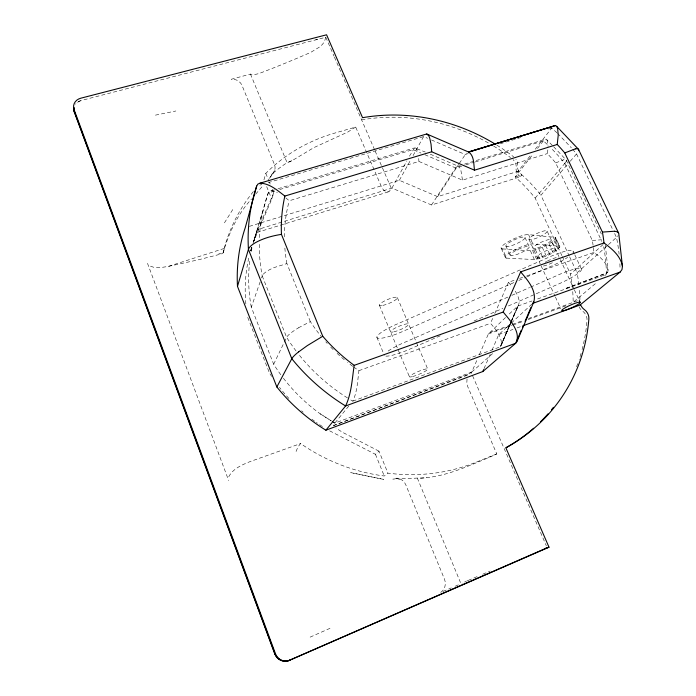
<?xml version="1.0" encoding="UTF-8"?>
<svg xmlns="http://www.w3.org/2000/svg" width="696" height="696" viewBox="0 0 696 696"><rect width="100%" height="100%" fill="white"/><g stroke="black" fill="none" stroke-linecap="round" stroke-linejoin="round"><path stroke-width="0.52" stroke-dasharray="3.48 2.61" d="M579.872 299.906L579.951 297.001A176.297 161.977 36.2 0 0 579.385 288.901M353.62 366.966A158.175 142.819 35.9 0 0 358.918 370.663C357.587 380.877 357.326 391.735 352.794 401.14A177.149 160.567 36 0 1 348.357 398.469M467.042 378.981L466.825 382.783L467.755 386.689L496.77 453.914A20.671 1.14 -23 0 1 485.243 459.064C463.675 468.008 441.099 478.291 417.33 478.065A177.985 164.917 36.2 0 1 396.685 478.195A10.405 9.927 63.5 0 1 405.777 484.79L444.466 579.15A10.832 10.109 76.1 0 1 440.69 592.435L451.312 587.885M605.268 244.948L608.034 270.17L607.721 272.571L604.763 275.79M593.088 245.236A162.594 146.83 35.9 0 0 592.322 240.451L555.669 162.89A162.594 146.83 35.9 0 0 547.326 153.599L547.848 149.823M253.335 191.609A178.594 165.239 35.7 0 0 224.208 248.437L223.225 252.544A8.143 2.401 -21.6 0 1 223.033 253.005L221.432 253.918L198.525 259.773L168.267 266.42L160.95 267.542L153.459 267.212L149.936 265.959M263.941 179.873L265.811 173.339A180.943 167.04 35.6 0 1 334.88 133.049L355.691 127.064L381.591 187.067C382.817 189.834 386.01 192.801 389.221 191.591L391.3 188.294L374.918 150.536M223.198 252.631L224.112 249.568L223.129 252.813C228.775 233.256 237.588 214.098 251.534 199.039M249.394 226.357L399.347 180.299L437.636 196.655L518.146 171.242L521.861 174.844L520.33 176.775L431.529 204.981L391.926 188.094L257.32 229.663L253.657 241.477M253.048 243.4L263.549 208.661M250.778 251.004L252.039 246.915M253.622 241.808L268.247 192.966L269.169 191.531L277.051 188.99M352.794 401.14L500.259 346.852L510.281 323.736M388.342 191.896L256.459 232.612L253.501 241.747L271.771 199.143L273.745 192.827L272.162 188.929M253.918 240.485L257.32 229.663M510.925 322.674L518.624 304.952C520.399 299.95 517.363 294.8 514.962 290.554M78.196 101.712A10.484 9.118 5.9 0 1 80.98 100.572L325.798 37.253L324.78 40.464A18.896 8.23 -23.6 0 1 319.986 46.736L310.842 52.313A1006.042 931.004 -29.5 0 1 260.365 73.028L257.851 73.837A11.275 4.881 -22.2 0 1 250.482 74.089L231.229 79.274A9.561 8.343 16.2 0 1 241.956 85.269L274.459 164.543A9.674 8.691 18.4 0 1 272.275 173.782L270.379 177.062M296.078 451.478L297.931 446.962L300.629 443.561A178.768 165.518 36.1 0 0 384.262 476.003L387.924 473.141A181.117 167.336 36.1 0 0 475.359 462.492L496.77 453.914M280.793 374.744A164.012 150.771 36.2 0 1 273.667 364.208L251.3 307.214L260.104 282.002M261.513 277.965L262.218 275.947A177.149 160.567 36 0 1 259.303 241.738M274.589 170.511L272.832 174.009L268.117 179.846M501.059 345.808L511.099 321.97M511.517 320.978L518.624 304.952M273.745 192.827L256.459 232.76M510.699 322.753L517.789 306.083L532.022 300.959M520.33 176.775L516.632 173.191L516.902 172.547A9.448 8.178 37 0 1 516.127 167.658A9.474 8.213 35.9 0 0 513.03 159.575M518.146 171.242L518.416 170.607A9.492 8.195 37 0 1 517.641 165.691A9.509 8.239 35.9 0 0 515.858 159.097M500.259 346.852L510.951 321.996M511.377 320.995L517.789 306.083L508.037 315.157M484.033 368.636L490.341 354.046M492.028 350.158L498.754 334.602L510.586 323.718M510.499 323.657L501.512 344.337C501.572 336.072 495.639 329.225 490.506 323.318L493.072 317.454M494.786 313.548L508.472 282.289L515.588 279.801M332.096 421.411L334.793 423.107L471.74 372.073L477.291 359.362M479.422 354.473L488.392 333.95L505.766 317.324M502.46 248.89L530.387 250.795C539.513 248.881 549.788 245.41 555.799 238.058L555.347 237.406L528.568 234.622A15.73 3.315 -24.4 0 0 509.394 241.06A15.73 3.315 -24.4 0 0 502.46 248.89L506.636 258.12L534.406 259.573C543.533 257.572 553.746 254.118 559.906 246.871L555.799 238.058M273.667 364.208L283.846 343.093M284.307 342.127L286.621 337.334A22.716 4.272 -27.4 0 1 298.462 327.86M391.926 188.094L406.864 160.898M409.448 156.209L414.546 147.891L425.317 152.05M399.347 180.299L410.962 159.393M413.067 155.591L423.629 136.581L427.588 138.286M224.434 222.859L233.299 208.678M228.775 476.725C232.995 468.608 242.121 464.789 250.203 461.552L300.629 443.561M437.636 196.655L458.725 164.36M459.308 163.464L466.294 153.076M431.529 204.981L455.645 167.954L457.368 166.309L460.456 165.352M75.586 104.165L75.934 103.687M516.632 173.191L531.318 154.303M535.268 149.222L551.737 128.047L557.052 132.884M561.872 255.589L535.163 198.073A168.719 154.99 36.2 0 0 515.214 176.949L532.901 154.294M537.486 148.422L543.385 140.87L546.047 139.078L552.902 145.942M348.792 406.02L333.549 424.621L333.575 425.552L468.521 374.787L471.096 372.308L546.325 545.794M255.667 194.175L263.253 185.275M535.163 198.073L564.83 163.403A181.499 164.526 36 0 0 550.928 148.013M569.284 256.102L540.923 195.228L569.563 162.029M570.259 161.211L576.549 153.929A27.396 5.194 -32.2 0 0 578.106 151.867M511.377 322.996L531.883 304.126M572.451 288.188A168.719 154.99 36.2 0 0 570.476 274.111L603.249 244.357A181.499 164.526 36 0 1 606.425 274.398L536.085 299.489M578.95 284.864A176.297 161.977 36.2 0 0 577.062 272.797L607.625 245.366M608.426 244.644L616.473 237.423A27.875 6.76 -18 0 0 618.161 235.587M329.634 430.841L375.457 454.323L378.981 451.173L387.924 473.141M471.74 372.073L493.125 353.15M573.991 301.638L597.281 282.08M355.691 127.064L347.782 132.04L313.757 147.674L292.007 160.698L287.056 162.647A177.819 164.639 35.7 0 0 272.275 173.782M77.508 102.277L81.145 100.528M565.978 288.388L607.721 272.571L565.978 288.388L564.5 288.37M298.375 327.851L310.32 321.578A158.175 142.819 35.9 0 0 320.96 336.133M288.718 162.212L293.251 160.002M555.669 162.89L563.638 159.802M310.129 637.136L330.296 628.192M513.874 282.602L399.983 332.653A24.569 4.541 -22.9 0 1 376.867 337.203A24.569 4.541 -22.9 0 1 399.2 323.153L546.969 258.085A25.091 4.594 -24.4 0 1 572.982 252.439M518.825 280.427L525.758 277.373M526.75 276.938L547.543 267.803A25.091 4.594 -24.4 0 0 567.623 257.355M507.845 297.105L406.916 341.388A24.665 4.15 -22.9 0 0 387.08 351.845M511.804 295.365L529.612 287.552M530.604 287.117L555.347 276.26A25.186 4.202 -24.3 0 1 581.534 269.378A25.186 4.202 -24.3 0 1 555.582 285.273L506.845 306.623M440.211 335.811L407.386 350.184A24.665 4.15 -22.9 0 1 385.306 356.004M474.028 320.995L502.869 308.363M468.243 580.403L470.67 579.368A1472.066 144.594 -22.8 0 1 477.195 576.584M455.175 586.223L460.004 584.153M333.575 425.552L469.139 374.039M489.871 332.531L511.203 324.797M512.221 324.432L523.392 320.377M528.473 318.542L573.165 302.342A168.719 154.99 36.2 0 0 572.695 291.015M574.122 301.994L578.907 300.254M488.392 333.95L511.83 325.441M512.848 325.075L524.062 321.004M528.133 319.525L565.839 305.84M498.754 334.602L512.995 329.417M517.058 327.938L521.13 326.45M358.918 370.663L490.506 323.318M519.66 278.374L522.713 277.312M526.785 275.894L593.949 252.439C599.978 256.92 606.625 262.366 608.034 270.17M224.208 248.437L168.267 266.42M515.214 176.949L521.861 174.844L524.158 176.793A176.297 161.977 36.2 0 1 540.923 195.228M285.751 197.873L289.249 200.77L418.905 161.446L462.492 180.151L547.326 153.599M464.563 164.091L546.047 139.078M468.26 153.546L465.163 154.495L431.537 139.992M500.207 143.794L520.817 137.495M548.648 128.995L551.737 128.047M461.822 166.066L455.645 167.954L424.934 154.756M465.946 164.804L474.176 162.281M475.211 161.968L543.385 140.87A181.499 164.526 36 0 1 547.961 145.107M278.095 188.686L414.546 147.891M274.502 191.096L268.247 192.966A177.149 160.567 36 0 0 259.33 240.685M279.705 189.538L413.05 149.64L420.976 153.05M259.799 185.11L261.879 184.501M268.099 182.656L423.629 136.581M315.68 39.889L317.837 39.315M310.32 321.578L286.891 263.575L274.198 267.542A22.437 6.482 -16.2 0 0 262.192 275.955M155.425 115.144L175.862 110.986M592.322 240.451L601.588 239.763M392.788 479.126L393.588 479.039M457.368 166.309L459.16 166.736L460.761 169.546L462.492 180.151M420.61 478.239L426.865 477.708M270.805 190.861L273.058 190.965L277.365 192.548M221.432 253.918L218.84 253.457M506.636 258.12A15.764 3.184 -24.3 0 1 513.657 250.447A15.764 3.184 -24.3 0 1 532.849 243.939L559.453 246.254L559.906 246.871M501.86 152.694L502.834 152.876M430.311 154.199L458.272 166.222M378.981 451.173L342.441 432.268L335.942 428.049M415.329 147.761L416.826 149.283L418.009 153.094M331.2 420.836L320.186 413.807A164.012 150.771 36.2 0 1 283.35 378.145M320.186 413.807L331.139 420.784M332.053 421.367L334.793 423.107M557.635 133.449L571.312 147.709M553.642 146.726L566.153 159.967L601.344 234.021M508.472 282.289L512.413 286.926M572.608 149.214L576.549 153.929L612.758 229.654M614.612 233.543L616.473 237.423A192.174 173.782 36 0 1 619.118 254.188M564.83 163.403L601.857 241.434M573.043 251.091L574.365 253.91M574.8 254.849L581.386 268.943M569.746 257.085L577.062 272.797M555.347 237.406L559.453 246.254M555.33 239.111L559.41 247.898M562.325 256.563L570.476 274.111M553.955 240.494L558.027 249.255M547.143 231.15A9.979 2.071 -24.6 0 1 533.997 239.032A9.979 2.071 -24.6 0 1 533.005 235.544A9.979 2.071 -24.6 0 1 547.143 231.15L558.958 256.641M560.315 259.565L573.869 288.788M574.322 289.762L579.289 300.481M551.798 242.104L555.852 250.847M548.987 243.844L553.024 252.57M545.725 245.584L549.753 254.31M542.227 247.228L546.247 255.945M538.721 248.646L542.732 257.372M528.568 234.622L532.849 243.939M535.442 249.768L539.452 258.503M528.969 239.372L540.209 263.871M541.105 265.837L554.964 296.026M555.408 297.001L560.767 308.685M532.597 250.499L536.607 259.251M525.002 237.466L529.256 246.749M530.387 250.795L534.406 259.573M505.896 246.114L510.098 255.389M501.294 248.489L505.487 257.755M547.013 139.713L548.091 146.43M325.798 37.253L334.002 56.167M334.419 57.133L374.491 149.536M397.355 297.584L427.709 369.045M379.416 305.309L409.474 376.849M376.875 337.308L384.349 355.238M250.482 74.089L287.056 162.647M417.33 478.065L460.97 583.744A12.58 0.444 -23 0 1 462.248 583.117M265.811 173.339L268.987 181.134M269.378 182.108L270.178 184.057M266.681 186.615L271.771 199.143M375.457 454.323L384.262 476.003M262.218 275.947L286.621 337.334A177.149 160.567 36 0 0 297.14 352.385M247.741 317.42L269.448 372.969M147.5 263.323L228.688 480.562M619.892 263.758L620.119 269.804M418.731 158.488L418.905 161.446M552.363 262.749A10.031 1.836 -24.4 0 1 542.636 266.15M545.168 262.262A10.031 1.836 -24.4 0 1 546.586 261.47M547.334 261.078A10.031 1.836 -24.4 0 1 558.984 257.294M347.478 397.921A177.149 160.567 36 0 1 298.401 353.994M251.3 307.214A164.012 150.771 36.2 0 1 249.907 259.678M251.221 251.482A164.012 150.771 36.2 0 1 252.048 247.428M564.865 163.386A20.784 3.88 -32.3 0 0 566.153 159.967A20.924 3.898 -32.4 0 0 563.595 159.836M352.75 366.331A158.175 142.819 35.9 0 1 347.617 362.416M344.285 359.702A158.175 142.819 35.9 0 1 337.029 353.307M333.166 349.583A158.175 142.819 35.9 0 1 330.156 346.53M327.233 343.406A158.175 142.819 35.9 0 1 325.806 341.814M286.891 263.575A158.175 142.819 35.9 0 1 284.829 247.515M284.438 236.857A158.175 142.819 35.9 0 1 289.249 200.77M593.41 247.637A162.594 146.83 35.9 0 1 593.949 252.439M579.046 306.779A9.805 8.604 47 0 0 582.569 311.06A9.874 8.709 47.7 0 1 587.024 320.282A185.658 170.738 36.2 0 1 581.656 351.245M361.624 119.877A185.658 170.738 36.2 0 1 489.914 143.863M493.621 146.073A185.658 170.738 36.2 0 1 510.56 157.618M581.073 353.324A185.658 170.738 36.2 0 1 579.142 359.536M577.715 363.643A185.658 170.738 36.2 0 1 576.566 366.696M496.883 145.168A186.406 171.303 36.2 0 1 513.752 156.931M464.58 582.03A12.58 0.444 -23 0 1 465.972 581.412M466.616 581.125A12.58 0.444 -23 0 1 467.973 580.525M482.789 574.209A1472.066 144.594 -22.8 0 1 490.254 571.042M322.439 426.535A159.706 147.482 36.3 0 1 316.358 422.455M314.653 421.237A159.706 147.482 36.3 0 1 310.459 418.122M303.16 412.189A159.706 147.482 36.3 0 1 301.585 410.814M288.892 398.443A159.706 147.482 36.3 0 1 279.488 387.359M271.666 376.432A159.706 147.482 36.3 0 1 269.996 373.839M245.853 303.908A159.706 147.482 36.3 0 1 249.203 256.111M250.569 250.917A159.706 147.482 36.3 0 1 251.795 246.802M272.153 173.887A9.387 1.905 -46.2 0 1 270.178 177.167M396.146 478.535A10.049 1.836 1.9 0 1 393.762 479.083M251.856 247.324L250.673 251.23L251.856 247.341M396.407 478.361L399.808 479.44L396.407 478.361M511.83 255.771L510.655 255.736A10.51 2.123 -24.3 0 1 515.223 250.899A10.51 2.123 -24.3 0 1 527.585 246.323L528.734 246.375A10.51 2.123 -24.3 0 1 524.097 251.204A10.51 2.123 -24.3 0 1 511.83 255.771M507.636 246.532L506.462 246.48A10.484 2.21 -24.4 0 1 510.977 241.555A10.484 2.21 -24.4 0 1 523.322 237.014L524.471 237.075A10.484 2.21 -24.4 0 1 519.895 241.999A10.484 2.21 -24.4 0 1 507.636 246.532M383.67 479.405L350.732 472.619L383.67 479.405M537.547 247.906A9.996 1.992 -24.6 0 0 551.232 240.059A9.996 1.992 -24.6 0 0 537.529 244.131A9.996 1.992 -24.6 0 0 537.547 247.906M541.575 256.667A10.014 1.914 -24.5 0 0 555.321 248.872A10.014 1.914 -24.5 0 0 541.618 253.022A10.014 1.914 -24.5 0 0 541.575 256.667M393.866 331.835A9.831 1.818 -22.9 0 0 408.561 324.667A9.831 1.818 -22.9 0 0 396.363 327.468A9.831 1.818 -22.9 0 0 393.866 331.835M412.685 376.545A9.918 1.427 -22.9 0 0 427.596 369.489A9.918 1.427 -22.9 0 0 415.469 372.769A9.918 1.427 -22.9 0 0 412.685 376.545M382.748 305.413A9.77 2.045 -22.9 0 0 397.312 298.175A9.77 2.045 -22.9 0 0 385.071 300.698A9.77 2.045 -22.9 0 0 382.748 305.413"/><path stroke-width="1.04" d="M580.107 304.596L580.847 305.3A9.848 8.63 47 0 0 584.388 309.598A9.909 8.735 47.6 0 1 588.86 318.855A186.406 171.303 36.2 0 1 505.835 447.763L549.005 547.195L289.44 660.304A11.945 11.284 -78.7 0 1 274.746 653.848L74.254 111.917A10.484 9.118 5.9 0 1 73.846 107.776M74.028 107.654L74.428 111.873L274.937 653.77C276.625 658.538 281.802 661.905 286.865 660.982M260.017 183.17C269.709 183.413 277.521 190.504 284.864 196.054A167.362 150.58 35.9 0 0 281.445 234.369L322.744 336.255A167.362 150.58 35.9 0 0 354.186 365.348C352.124 378.955 351.567 393.388 345.59 405.986L325.885 430.198A176.297 161.977 36.2 0 1 276.843 386.967L237.484 286.378A176.297 161.977 36.2 0 1 245.262 227.627L256.694 186.032L257.868 184.101L260.017 183.17L426.744 133.971L468.712 152.076C474.307 155.852 473.576 164.213 474.515 170.198L557.235 144.464L558.236 135.05L557.609 128.273L556.669 126.324L555.338 125.558L468.712 152.076L555.338 125.558M614.507 231.263A28.049 6.786 -17.7 0 1 618.822 233.986L622.45 266.429L621.963 269.622L620.179 272.04L580.107 304.97L523.166 325.711M237.484 286.378L248.429 249.403A192.174 173.782 36 0 1 256.694 186.032M325.885 430.198L482.772 371.551L515.762 343.224C521.626 332.123 509.759 320.238 503.199 312.034L520.652 271.884L603.997 242.947C611.984 248.811 620.806 256.076 622.45 266.429M516.867 341.832L533.815 301.899C536.894 290.476 527.542 279.992 520.652 271.884M516.18 342.223L521.252 330.278M522.522 327.294L523.366 325.302M525.062 321.317L530.978 307.38M482.772 371.551L483.616 369.602M276.843 386.967L291.798 358.718A29.885 4.724 -30.7 0 1 298.61 351.871M533.815 301.899L532.666 303.395L620.179 272.04M298.688 351.845L307.293 345.625L322.744 336.255M557.235 144.464A167.362 150.58 35.9 0 1 564.769 152.92L575.209 148.935M289.44 660.304L547.187 547.778M515.762 343.224L345.59 405.986A192.174 173.782 36 0 1 291.798 358.718L248.429 249.403A29.267 9.387 -12.7 0 1 255.232 242.791C263.288 238.232 272.353 235.805 281.445 234.369M354.186 365.348L503.199 312.034M287.97 660.791L289.623 660.217M545.612 548.274L549.005 547.195M284.864 196.054L431.703 151.78L474.515 170.198M468.521 151.919L553.659 126.124M274.755 653.848L275.459 653.709A11.997 11.336 -78.8 0 0 290.215 660.191M564.769 152.92L602.423 232.09L614.577 231.229M426.744 133.971L428.797 135.868L429.693 137.999L431.033 144.168L431.703 151.78M556.669 126.324L578.446 149.257L618.422 232.708M579.289 300.481L580.194 302.429A10.136 1.444 -24.1 0 1 566.553 309.816A10.136 1.444 -24.1 0 1 566.031 307.319A10.136 1.444 -24.1 0 1 580.194 302.429M495.039 144.029A186.406 171.303 36.2 0 0 362.564 117.694L326.581 34.8L80.814 98.197A10.527 9.152 5.9 0 0 74.063 109.576L275.459 653.709M74.063 109.576L74.254 111.917M602.423 232.09A167.362 150.58 35.9 0 1 603.997 242.947M575.279 148.892A27.562 5.229 -32.6 0 1 578.689 150.319M553.442 407.317A185.658 170.738 36.2 0 1 551.458 409.787M548.013 413.842A185.658 170.738 36.2 0 1 540.679 421.645M533.623 428.249A185.658 170.738 36.2 0 1 506.157 447.685"/></g></svg>
